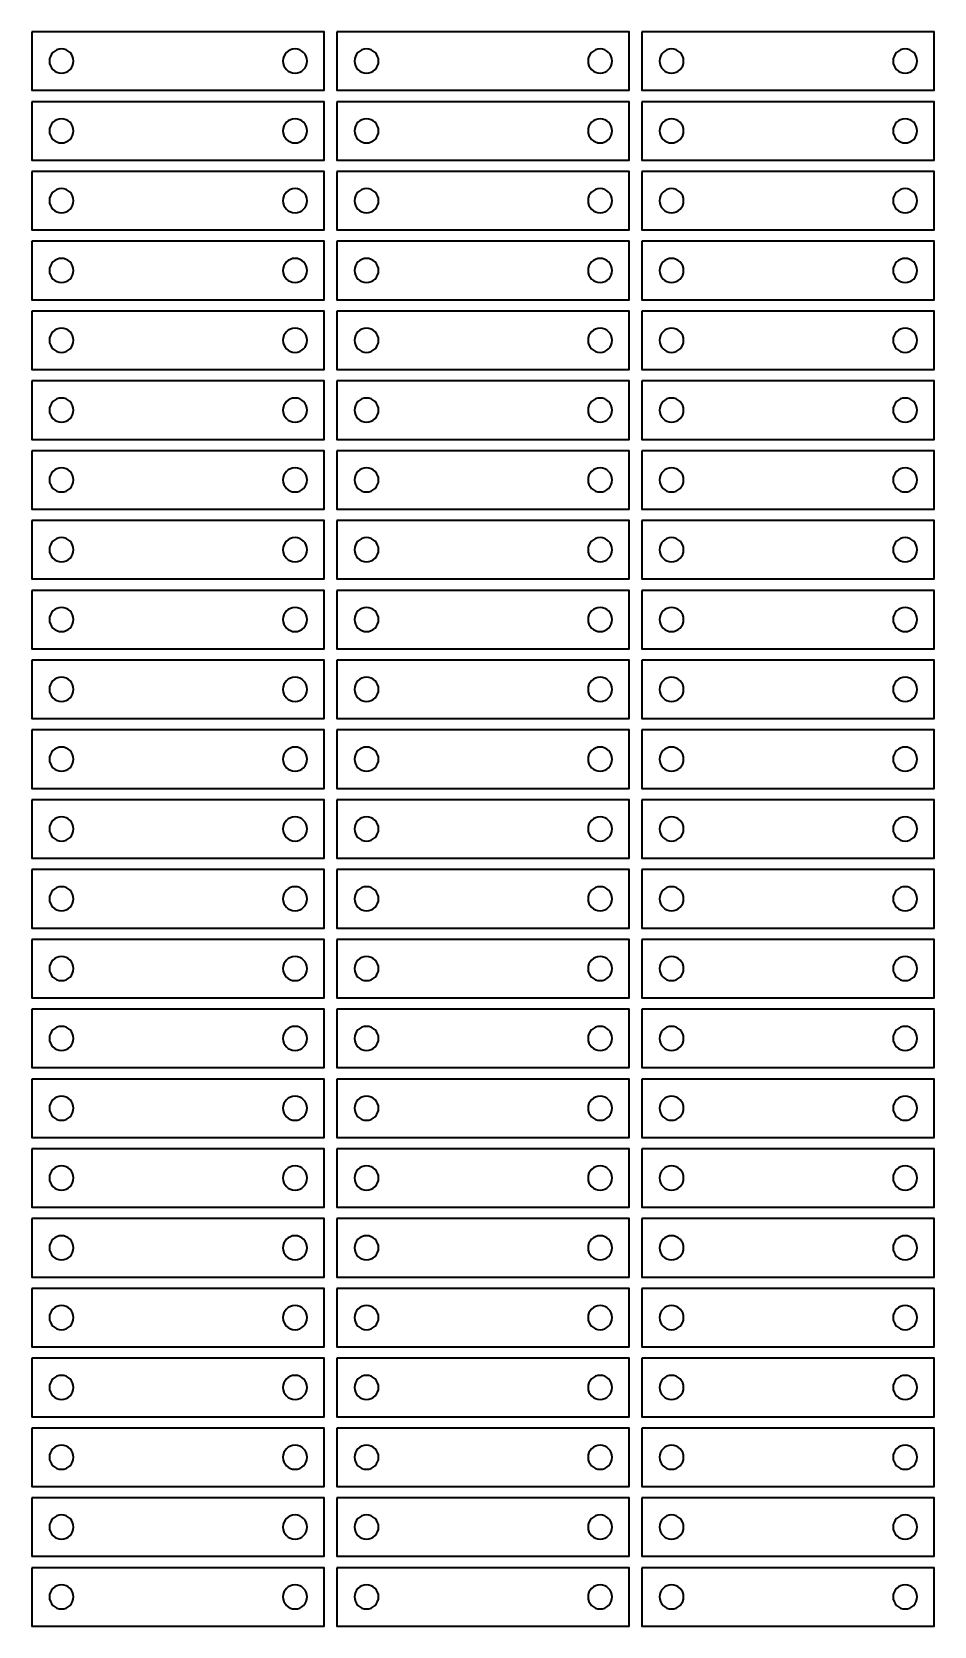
# Model space of a CAD drawing. Header units: inches. Extents: x 3 to 469, y -412 to -3.
# Drawn here: x 2.6 to 234.2, y -412 to -2.6 of the extents above; entities that cross this region are included whole.
import ezdxf

# ---------------------------------------------------------------- set-up
doc = ezdxf.new("R2010")
doc.units = ezdxf.units.IN
doc.header["$MEASUREMENT"] = 0
doc.layers.add('ShapeShifters_Middle', color=7, linetype='Continuous')

msp = doc.modelspace()

# ---------------------------------------------------------------- linework, layer by layer
at = {"layer": 'ShapeShifters_Middle', "color": 7, "lineweight": 35, "true_color": 0xffffff}
for points in [[(2.56, -2.59), (2.56, -17.59), (77.56, -17.59), (77.56, -2.59), (2.56, -2.59)], [(80.87, -2.59), (80.87, -17.59), (155.87, -17.59), (155.87, -2.59), (80.87, -2.59)], [(159.19, -2.59), (159.19, -17.59), (234.19, -17.59), (234.19, -2.59), (159.19, -2.59)], [(2.56, -20.52), (2.56, -35.52), (77.56, -35.52), (77.56, -20.52), (2.56, -20.52)], [(80.87, -20.52), (80.87, -35.52), (155.87, -35.52), (155.87, -20.52), (80.87, -20.52)], [(159.19, -20.52), (159.19, -35.52), (234.19, -35.52), (234.19, -20.52), (159.19, -20.52)], [(2.56, -38.45), (2.56, -53.45), (77.56, -53.45), (77.56, -38.45), (2.56, -38.45)], [(80.87, -38.45), (80.87, -53.45), (155.87, -53.45), (155.87, -38.45), (80.87, -38.45)], [(159.19, -38.45), (159.19, -53.45), (234.19, -53.45), (234.19, -38.45), (159.19, -38.45)], [(2.56, -56.38), (2.56, -71.38), (77.56, -71.38), (77.56, -56.38), (2.56, -56.38)], [(80.87, -56.38), (80.87, -71.38), (155.87, -71.38), (155.87, -56.38), (80.87, -56.38)], [(159.19, -56.38), (159.19, -71.38), (234.19, -71.38), (234.19, -56.38), (159.19, -56.38)], [(2.56, -74.31), (2.56, -89.31), (77.56, -89.31), (77.56, -74.31), (2.56, -74.31)], [(80.87, -74.31), (80.87, -89.31), (155.87, -89.31), (155.87, -74.31), (80.87, -74.31)], [(159.19, -74.31), (159.19, -89.31), (234.19, -89.31), (234.19, -74.31), (159.19, -74.31)], [(2.56, -92.24), (2.56, -107.24), (77.56, -107.24), (77.56, -92.24), (2.56, -92.24)], [(80.87, -92.24), (80.87, -107.24), (155.87, -107.24), (155.87, -92.24), (80.87, -92.24)], [(159.19, -92.24), (159.19, -107.24), (234.19, -107.24), (234.19, -92.24), (159.19, -92.24)], [(2.56, -110.16), (2.56, -125.16), (77.56, -125.16), (77.56, -110.16), (2.56, -110.16)], [(80.87, -110.16), (80.87, -125.16), (155.87, -125.16), (155.87, -110.16), (80.87, -110.16)], [(159.19, -110.16), (159.19, -125.16), (234.19, -125.16), (234.19, -110.16), (159.19, -110.16)], [(2.56, -128.09), (2.56, -143.09), (77.56, -143.09), (77.56, -128.09), (2.56, -128.09)], [(80.87, -128.09), (80.87, -143.09), (155.87, -143.09), (155.87, -128.09), (80.87, -128.09)], [(159.19, -128.09), (159.19, -143.09), (234.19, -143.09), (234.19, -128.09), (159.19, -128.09)], [(2.56, -146.02), (2.56, -161.02), (77.56, -161.02), (77.56, -146.02), (2.56, -146.02)], [(80.87, -146.02), (80.87, -161.02), (155.87, -161.02), (155.87, -146.02), (80.87, -146.02)], [(159.19, -146.02), (159.19, -161.02), (234.19, -161.02), (234.19, -146.02), (159.19, -146.02)], [(2.56, -163.95), (2.56, -178.95), (77.56, -178.95), (77.56, -163.95), (2.56, -163.95)], [(80.87, -163.95), (80.87, -178.95), (155.87, -178.95), (155.87, -163.95), (80.87, -163.95)], [(159.19, -163.95), (159.19, -178.95), (234.19, -178.95), (234.19, -163.95), (159.19, -163.95)], [(2.56, -181.88), (2.56, -196.88), (77.56, -196.88), (77.56, -181.88), (2.56, -181.88)], [(80.87, -181.88), (80.87, -196.88), (155.87, -196.88), (155.87, -181.88), (80.87, -181.88)], [(159.19, -181.88), (159.19, -196.88), (234.19, -196.88), (234.19, -181.88), (159.19, -181.88)], [(2.56, -199.81), (2.56, -214.81), (77.56, -214.81), (77.56, -199.81), (2.56, -199.81)], [(80.87, -199.81), (80.87, -214.81), (155.87, -214.81), (155.87, -199.81), (80.87, -199.81)], [(159.19, -199.81), (159.19, -214.81), (234.19, -214.81), (234.19, -199.81), (159.19, -199.81)], [(2.56, -217.74), (2.56, -232.74), (77.56, -232.74), (77.56, -217.74), (2.56, -217.74)], [(80.87, -217.74), (80.87, -232.74), (155.87, -232.74), (155.87, -217.74), (80.87, -217.74)], [(159.19, -217.74), (159.19, -232.74), (234.19, -232.74), (234.19, -217.74), (159.19, -217.74)], [(2.56, -235.67), (2.56, -250.67), (77.56, -250.67), (77.56, -235.67), (2.56, -235.67)], [(80.87, -235.67), (80.87, -250.67), (155.87, -250.67), (155.87, -235.67), (80.87, -235.67)], [(159.19, -235.67), (159.19, -250.67), (234.19, -250.67), (234.19, -235.67), (159.19, -235.67)], [(2.56, -253.6), (2.56, -268.6), (77.56, -268.6), (77.56, -253.6), (2.56, -253.6)], [(80.87, -253.6), (80.87, -268.6), (155.87, -268.6), (155.87, -253.6), (80.87, -253.6)], [(159.19, -253.6), (159.19, -268.6), (234.19, -268.6), (234.19, -253.6), (159.19, -253.6)], [(2.56, -271.53), (2.56, -286.53), (77.56, -286.53), (77.56, -271.53), (2.56, -271.53)], [(80.87, -271.53), (80.87, -286.53), (155.87, -286.53), (155.87, -271.53), (80.87, -271.53)], [(159.19, -271.53), (159.19, -286.53), (234.19, -286.53), (234.19, -271.53), (159.19, -271.53)], [(2.56, -289.45), (2.56, -304.45), (77.56, -304.45), (77.56, -289.45), (2.56, -289.45)], [(80.87, -289.45), (80.87, -304.45), (155.87, -304.45), (155.87, -289.45), (80.87, -289.45)], [(159.19, -289.45), (159.19, -304.45), (234.19, -304.45), (234.19, -289.45), (159.19, -289.45)], [(2.56, -307.38), (2.56, -322.38), (77.56, -322.38), (77.56, -307.38), (2.56, -307.38)], [(80.87, -307.38), (80.87, -322.38), (155.87, -322.38), (155.87, -307.38), (80.87, -307.38)], [(159.19, -307.38), (159.19, -322.38), (234.19, -322.38), (234.19, -307.38), (159.19, -307.38)], [(2.56, -325.31), (2.56, -340.31), (77.56, -340.31), (77.56, -325.31), (2.56, -325.31)], [(80.87, -325.31), (80.87, -340.31), (155.87, -340.31), (155.87, -325.31), (80.87, -325.31)], [(159.19, -325.31), (159.19, -340.31), (234.19, -340.31), (234.19, -325.31), (159.19, -325.31)], [(2.56, -343.24), (2.56, -358.24), (77.56, -358.24), (77.56, -343.24), (2.56, -343.24)], [(80.87, -343.24), (80.87, -358.24), (155.87, -358.24), (155.87, -343.24), (80.87, -343.24)], [(159.19, -343.24), (159.19, -358.24), (234.19, -358.24), (234.19, -343.24), (159.19, -343.24)], [(2.56, -361.17), (2.56, -376.17), (77.56, -376.17), (77.56, -361.17), (2.56, -361.17)], [(80.87, -361.17), (80.87, -376.17), (155.87, -376.17), (155.87, -361.17), (80.87, -361.17)], [(159.19, -361.17), (159.19, -376.17), (234.19, -376.17), (234.19, -361.17), (159.19, -361.17)], [(2.56, -379.1), (2.56, -394.1), (77.56, -394.1), (77.56, -379.1), (2.56, -379.1)], [(80.87, -379.1), (80.87, -394.1), (155.87, -394.1), (155.87, -379.1), (80.87, -379.1)], [(159.19, -379.1), (159.19, -394.1), (234.19, -394.1), (234.19, -379.1), (159.19, -379.1)], [(2.56, -397.03), (2.56, -412.03), (77.56, -412.03), (77.56, -397.03), (2.56, -397.03)], [(80.87, -397.03), (80.87, -412.03), (155.87, -412.03), (155.87, -397.03), (80.87, -397.03)], [(159.19, -397.03), (159.19, -412.03), (234.19, -412.03), (234.19, -397.03), (159.19, -397.03)]]:
    msp.add_lwpolyline(points, dxfattribs=at)
for points in [[(10.15, -13.18), (8.44, -13.18), (7.05, -11.79), (7.05, -10.08), (7.05, -8.37), (8.44, -6.98), (10.15, -6.98), (11.86, -6.98), (13.25, -8.37), (13.25, -10.08), (13.25, -11.79), (11.86, -13.18), (10.15, -13.18)], [(70.12, -13.18), (68.41, -13.18), (67.02, -11.79), (67.02, -10.08), (67.02, -8.37), (68.41, -6.98), (70.12, -6.98), (71.83, -6.98), (73.22, -8.37), (73.22, -10.08), (73.22, -11.79), (71.83, -13.18), (70.12, -13.18)], [(88.47, -13.18), (86.76, -13.18), (85.37, -11.79), (85.37, -10.08), (85.37, -8.37), (86.76, -6.98), (88.47, -6.98), (90.18, -6.98), (91.57, -8.37), (91.57, -10.08), (91.57, -11.79), (90.18, -13.18), (88.47, -13.18)], [(148.44, -13.18), (146.73, -13.18), (145.34, -11.79), (145.34, -10.08), (145.34, -8.37), (146.73, -6.98), (148.44, -6.98), (150.15, -6.98), (151.54, -8.37), (151.54, -10.08), (151.54, -11.79), (150.15, -13.18), (148.44, -13.18)], [(166.78, -13.18), (165.07, -13.18), (163.68, -11.79), (163.68, -10.08), (163.68, -8.37), (165.07, -6.98), (166.78, -6.98), (168.5, -6.98), (169.88, -8.37), (169.88, -10.08), (169.88, -11.79), (168.5, -13.18), (166.78, -13.18)], [(226.76, -13.18), (225.04, -13.18), (223.66, -11.79), (223.66, -10.08), (223.66, -8.37), (225.04, -6.98), (226.76, -6.98), (228.47, -6.98), (229.86, -8.37), (229.86, -10.08), (229.86, -11.79), (228.47, -13.18), (226.76, -13.18)], [(10.15, -31.11), (8.44, -31.11), (7.05, -29.72), (7.05, -28.01), (7.05, -26.3), (8.44, -24.91), (10.15, -24.91), (11.86, -24.91), (13.25, -26.3), (13.25, -28.01), (13.25, -29.72), (11.86, -31.11), (10.15, -31.11)], [(70.12, -31.11), (68.41, -31.11), (67.02, -29.72), (67.02, -28.01), (67.02, -26.3), (68.41, -24.91), (70.12, -24.91), (71.83, -24.91), (73.22, -26.3), (73.22, -28.01), (73.22, -29.72), (71.83, -31.11), (70.12, -31.11)], [(88.47, -31.11), (86.76, -31.11), (85.37, -29.72), (85.37, -28.01), (85.37, -26.3), (86.76, -24.91), (88.47, -24.91), (90.18, -24.91), (91.57, -26.3), (91.57, -28.01), (91.57, -29.72), (90.18, -31.11), (88.47, -31.11)], [(148.44, -31.11), (146.73, -31.11), (145.34, -29.72), (145.34, -28.01), (145.34, -26.3), (146.73, -24.91), (148.44, -24.91), (150.15, -24.91), (151.54, -26.3), (151.54, -28.01), (151.54, -29.72), (150.15, -31.11), (148.44, -31.11)], [(166.78, -31.11), (165.07, -31.11), (163.68, -29.72), (163.68, -28.01), (163.68, -26.3), (165.07, -24.91), (166.78, -24.91), (168.5, -24.91), (169.88, -26.3), (169.88, -28.01), (169.88, -29.72), (168.5, -31.11), (166.78, -31.11)], [(226.76, -31.11), (225.04, -31.11), (223.66, -29.72), (223.66, -28.01), (223.66, -26.3), (225.04, -24.91), (226.76, -24.91), (228.47, -24.91), (229.86, -26.3), (229.86, -28.01), (229.86, -29.72), (228.47, -31.11), (226.76, -31.11)], [(10.15, -49.04), (8.44, -49.04), (7.05, -47.65), (7.05, -45.94), (7.05, -44.23), (8.44, -42.84), (10.15, -42.84), (11.86, -42.84), (13.25, -44.23), (13.25, -45.94), (13.25, -47.65), (11.86, -49.04), (10.15, -49.04)], [(70.12, -49.04), (68.41, -49.04), (67.02, -47.65), (67.02, -45.94), (67.02, -44.23), (68.41, -42.84), (70.12, -42.84), (71.83, -42.84), (73.22, -44.23), (73.22, -45.94), (73.22, -47.65), (71.83, -49.04), (70.12, -49.04)], [(88.47, -49.04), (86.76, -49.04), (85.37, -47.65), (85.37, -45.94), (85.37, -44.23), (86.76, -42.84), (88.47, -42.84), (90.18, -42.84), (91.57, -44.23), (91.57, -45.94), (91.57, -47.65), (90.18, -49.04), (88.47, -49.04)], [(148.44, -49.04), (146.73, -49.04), (145.34, -47.65), (145.34, -45.94), (145.34, -44.23), (146.73, -42.84), (148.44, -42.84), (150.15, -42.84), (151.54, -44.23), (151.54, -45.94), (151.54, -47.65), (150.15, -49.04), (148.44, -49.04)], [(166.78, -49.04), (165.07, -49.04), (163.68, -47.65), (163.68, -45.94), (163.68, -44.23), (165.07, -42.84), (166.78, -42.84), (168.5, -42.84), (169.88, -44.23), (169.88, -45.94), (169.88, -47.65), (168.5, -49.04), (166.78, -49.04)], [(226.76, -49.04), (225.04, -49.04), (223.66, -47.65), (223.66, -45.94), (223.66, -44.23), (225.04, -42.84), (226.76, -42.84), (228.47, -42.84), (229.86, -44.23), (229.86, -45.94), (229.86, -47.65), (228.47, -49.04), (226.76, -49.04)], [(10.15, -66.97), (8.44, -66.97), (7.05, -65.58), (7.05, -63.87), (7.05, -62.16), (8.44, -60.77), (10.15, -60.77), (11.86, -60.77), (13.25, -62.16), (13.25, -63.87), (13.25, -65.58), (11.86, -66.97), (10.15, -66.97)], [(70.12, -66.97), (68.41, -66.97), (67.02, -65.58), (67.02, -63.87), (67.02, -62.16), (68.41, -60.77), (70.12, -60.77), (71.83, -60.77), (73.22, -62.16), (73.22, -63.87), (73.22, -65.58), (71.83, -66.97), (70.12, -66.97)], [(88.47, -66.97), (86.76, -66.97), (85.37, -65.58), (85.37, -63.87), (85.37, -62.16), (86.76, -60.77), (88.47, -60.77), (90.18, -60.77), (91.57, -62.16), (91.57, -63.87), (91.57, -65.58), (90.18, -66.97), (88.47, -66.97)], [(148.44, -66.97), (146.73, -66.97), (145.34, -65.58), (145.34, -63.87), (145.34, -62.16), (146.73, -60.77), (148.44, -60.77), (150.15, -60.77), (151.54, -62.16), (151.54, -63.87), (151.54, -65.58), (150.15, -66.97), (148.44, -66.97)], [(166.78, -66.97), (165.07, -66.97), (163.68, -65.58), (163.68, -63.87), (163.68, -62.16), (165.07, -60.77), (166.78, -60.77), (168.5, -60.77), (169.88, -62.16), (169.88, -63.87), (169.88, -65.58), (168.5, -66.97), (166.78, -66.97)], [(226.76, -66.97), (225.04, -66.97), (223.66, -65.58), (223.66, -63.87), (223.66, -62.16), (225.04, -60.77), (226.76, -60.77), (228.47, -60.77), (229.86, -62.16), (229.86, -63.87), (229.86, -65.58), (228.47, -66.97), (226.76, -66.97)], [(10.15, -84.9), (8.44, -84.9), (7.05, -83.51), (7.05, -81.8), (7.05, -80.08), (8.44, -78.7), (10.15, -78.7), (11.86, -78.7), (13.25, -80.08), (13.25, -81.8), (13.25, -83.51), (11.86, -84.9), (10.15, -84.9)], [(70.12, -84.9), (68.41, -84.9), (67.02, -83.51), (67.02, -81.8), (67.02, -80.08), (68.41, -78.7), (70.12, -78.7), (71.83, -78.7), (73.22, -80.08), (73.22, -81.8), (73.22, -83.51), (71.83, -84.9), (70.12, -84.9)], [(88.47, -84.9), (86.76, -84.9), (85.37, -83.51), (85.37, -81.8), (85.37, -80.08), (86.76, -78.7), (88.47, -78.7), (90.18, -78.7), (91.57, -80.08), (91.57, -81.8), (91.57, -83.51), (90.18, -84.9), (88.47, -84.9)], [(148.44, -84.9), (146.73, -84.9), (145.34, -83.51), (145.34, -81.8), (145.34, -80.08), (146.73, -78.7), (148.44, -78.7), (150.15, -78.7), (151.54, -80.08), (151.54, -81.8), (151.54, -83.51), (150.15, -84.9), (148.44, -84.9)], [(166.78, -84.9), (165.07, -84.9), (163.68, -83.51), (163.68, -81.8), (163.68, -80.08), (165.07, -78.7), (166.78, -78.7), (168.5, -78.7), (169.88, -80.08), (169.88, -81.8), (169.88, -83.51), (168.5, -84.9), (166.78, -84.9)], [(226.76, -84.9), (225.04, -84.9), (223.66, -83.51), (223.66, -81.8), (223.66, -80.08), (225.04, -78.7), (226.76, -78.7), (228.47, -78.7), (229.86, -80.08), (229.86, -81.8), (229.86, -83.51), (228.47, -84.9), (226.76, -84.9)], [(10.15, -102.83), (8.44, -102.83), (7.05, -101.44), (7.05, -99.73), (7.05, -98.01), (8.44, -96.63), (10.15, -96.63), (11.86, -96.63), (13.25, -98.01), (13.25, -99.73), (13.25, -101.44), (11.86, -102.83), (10.15, -102.83)], [(70.12, -102.83), (68.41, -102.83), (67.02, -101.44), (67.02, -99.73), (67.02, -98.01), (68.41, -96.63), (70.12, -96.63), (71.83, -96.63), (73.22, -98.01), (73.22, -99.73), (73.22, -101.44), (71.83, -102.83), (70.12, -102.83)], [(88.47, -102.83), (86.76, -102.83), (85.37, -101.44), (85.37, -99.73), (85.37, -98.01), (86.76, -96.63), (88.47, -96.63), (90.18, -96.63), (91.57, -98.01), (91.57, -99.73), (91.57, -101.44), (90.18, -102.83), (88.47, -102.83)], [(148.44, -102.83), (146.73, -102.83), (145.34, -101.44), (145.34, -99.73), (145.34, -98.01), (146.73, -96.63), (148.44, -96.63), (150.15, -96.63), (151.54, -98.01), (151.54, -99.73), (151.54, -101.44), (150.15, -102.83), (148.44, -102.83)], [(166.78, -102.83), (165.07, -102.83), (163.68, -101.44), (163.68, -99.73), (163.68, -98.01), (165.07, -96.63), (166.78, -96.63), (168.5, -96.63), (169.88, -98.01), (169.88, -99.73), (169.88, -101.44), (168.5, -102.83), (166.78, -102.83)], [(226.76, -102.83), (225.04, -102.83), (223.66, -101.44), (223.66, -99.73), (223.66, -98.01), (225.04, -96.63), (226.76, -96.63), (228.47, -96.63), (229.86, -98.01), (229.86, -99.73), (229.86, -101.44), (228.47, -102.83), (226.76, -102.83)], [(10.15, -120.75), (8.44, -120.75), (7.05, -119.37), (7.05, -117.65), (7.05, -115.94), (8.44, -114.55), (10.15, -114.55), (11.86, -114.55), (13.25, -115.94), (13.25, -117.65), (13.25, -119.37), (11.86, -120.75), (10.15, -120.75)], [(70.12, -120.75), (68.41, -120.75), (67.02, -119.37), (67.02, -117.65), (67.02, -115.94), (68.41, -114.55), (70.12, -114.55), (71.83, -114.55), (73.22, -115.94), (73.22, -117.65), (73.22, -119.37), (71.83, -120.75), (70.12, -120.75)], [(88.47, -120.75), (86.76, -120.75), (85.37, -119.37), (85.37, -117.65), (85.37, -115.94), (86.76, -114.55), (88.47, -114.55), (90.18, -114.55), (91.57, -115.94), (91.57, -117.65), (91.57, -119.37), (90.18, -120.75), (88.47, -120.75)], [(148.44, -120.75), (146.73, -120.75), (145.34, -119.37), (145.34, -117.65), (145.34, -115.94), (146.73, -114.55), (148.44, -114.55), (150.15, -114.55), (151.54, -115.94), (151.54, -117.65), (151.54, -119.37), (150.15, -120.75), (148.44, -120.75)], [(166.78, -120.75), (165.07, -120.75), (163.68, -119.37), (163.68, -117.65), (163.68, -115.94), (165.07, -114.55), (166.78, -114.55), (168.5, -114.55), (169.88, -115.94), (169.88, -117.65), (169.88, -119.37), (168.5, -120.75), (166.78, -120.75)], [(226.76, -120.75), (225.04, -120.75), (223.66, -119.37), (223.66, -117.65), (223.66, -115.94), (225.04, -114.55), (226.76, -114.55), (228.47, -114.55), (229.86, -115.94), (229.86, -117.65), (229.86, -119.37), (228.47, -120.75), (226.76, -120.75)], [(10.15, -138.68), (8.44, -138.68), (7.05, -137.3), (7.05, -135.58), (7.05, -133.87), (8.44, -132.48), (10.15, -132.48), (11.86, -132.48), (13.25, -133.87), (13.25, -135.58), (13.25, -137.3), (11.86, -138.68), (10.15, -138.68)], [(70.12, -138.68), (68.41, -138.68), (67.02, -137.3), (67.02, -135.58), (67.02, -133.87), (68.41, -132.48), (70.12, -132.48), (71.83, -132.48), (73.22, -133.87), (73.22, -135.58), (73.22, -137.3), (71.83, -138.68), (70.12, -138.68)], [(88.47, -138.68), (86.76, -138.68), (85.37, -137.3), (85.37, -135.58), (85.37, -133.87), (86.76, -132.48), (88.47, -132.48), (90.18, -132.48), (91.57, -133.87), (91.57, -135.58), (91.57, -137.3), (90.18, -138.68), (88.47, -138.68)], [(148.44, -138.68), (146.73, -138.68), (145.34, -137.3), (145.34, -135.58), (145.34, -133.87), (146.73, -132.48), (148.44, -132.48), (150.15, -132.48), (151.54, -133.87), (151.54, -135.58), (151.54, -137.3), (150.15, -138.68), (148.44, -138.68)], [(166.78, -138.68), (165.07, -138.68), (163.68, -137.3), (163.68, -135.58), (163.68, -133.87), (165.07, -132.48), (166.78, -132.48), (168.5, -132.48), (169.88, -133.87), (169.88, -135.58), (169.88, -137.3), (168.5, -138.68), (166.78, -138.68)], [(226.76, -138.68), (225.04, -138.68), (223.66, -137.3), (223.66, -135.58), (223.66, -133.87), (225.04, -132.48), (226.76, -132.48), (228.47, -132.48), (229.86, -133.87), (229.86, -135.58), (229.86, -137.3), (228.47, -138.68), (226.76, -138.68)], [(10.15, -156.61), (8.44, -156.61), (7.05, -155.22), (7.05, -153.51), (7.05, -151.8), (8.44, -150.41), (10.15, -150.41), (11.86, -150.41), (13.25, -151.8), (13.25, -153.51), (13.25, -155.22), (11.86, -156.61), (10.15, -156.61)], [(70.12, -156.61), (68.41, -156.61), (67.02, -155.22), (67.02, -153.51), (67.02, -151.8), (68.41, -150.41), (70.12, -150.41), (71.83, -150.41), (73.22, -151.8), (73.22, -153.51), (73.22, -155.22), (71.83, -156.61), (70.12, -156.61)], [(88.47, -156.61), (86.76, -156.61), (85.37, -155.22), (85.37, -153.51), (85.37, -151.8), (86.76, -150.41), (88.47, -150.41), (90.18, -150.41), (91.57, -151.8), (91.57, -153.51), (91.57, -155.22), (90.18, -156.61), (88.47, -156.61)], [(148.44, -156.61), (146.73, -156.61), (145.34, -155.22), (145.34, -153.51), (145.34, -151.8), (146.73, -150.41), (148.44, -150.41), (150.15, -150.41), (151.54, -151.8), (151.54, -153.51), (151.54, -155.22), (150.15, -156.61), (148.44, -156.61)], [(166.78, -156.61), (165.07, -156.61), (163.68, -155.22), (163.68, -153.51), (163.68, -151.8), (165.07, -150.41), (166.78, -150.41), (168.5, -150.41), (169.88, -151.8), (169.88, -153.51), (169.88, -155.22), (168.5, -156.61), (166.78, -156.61)], [(226.76, -156.61), (225.04, -156.61), (223.66, -155.22), (223.66, -153.51), (223.66, -151.8), (225.04, -150.41), (226.76, -150.41), (228.47, -150.41), (229.86, -151.8), (229.86, -153.51), (229.86, -155.22), (228.47, -156.61), (226.76, -156.61)], [(10.15, -174.54), (8.44, -174.54), (7.05, -173.15), (7.05, -171.44), (7.05, -169.73), (8.44, -168.34), (10.15, -168.34), (11.86, -168.34), (13.25, -169.73), (13.25, -171.44), (13.25, -173.15), (11.86, -174.54), (10.15, -174.54)], [(70.12, -174.54), (68.41, -174.54), (67.02, -173.15), (67.02, -171.44), (67.02, -169.73), (68.41, -168.34), (70.12, -168.34), (71.83, -168.34), (73.22, -169.73), (73.22, -171.44), (73.22, -173.15), (71.83, -174.54), (70.12, -174.54)], [(88.47, -174.54), (86.76, -174.54), (85.37, -173.15), (85.37, -171.44), (85.37, -169.73), (86.76, -168.34), (88.47, -168.34), (90.18, -168.34), (91.57, -169.73), (91.57, -171.44), (91.57, -173.15), (90.18, -174.54), (88.47, -174.54)], [(148.44, -174.54), (146.73, -174.54), (145.34, -173.15), (145.34, -171.44), (145.34, -169.73), (146.73, -168.34), (148.44, -168.34), (150.15, -168.34), (151.54, -169.73), (151.54, -171.44), (151.54, -173.15), (150.15, -174.54), (148.44, -174.54)], [(166.78, -174.54), (165.07, -174.54), (163.68, -173.15), (163.68, -171.44), (163.68, -169.73), (165.07, -168.34), (166.78, -168.34), (168.5, -168.34), (169.88, -169.73), (169.88, -171.44), (169.88, -173.15), (168.5, -174.54), (166.78, -174.54)], [(226.76, -174.54), (225.04, -174.54), (223.66, -173.15), (223.66, -171.44), (223.66, -169.73), (225.04, -168.34), (226.76, -168.34), (228.47, -168.34), (229.86, -169.73), (229.86, -171.44), (229.86, -173.15), (228.47, -174.54), (226.76, -174.54)], [(10.15, -192.47), (8.44, -192.47), (7.05, -191.08), (7.05, -189.37), (7.05, -187.66), (8.44, -186.27), (10.15, -186.27), (11.86, -186.27), (13.25, -187.66), (13.25, -189.37), (13.25, -191.08), (11.86, -192.47), (10.15, -192.47)], [(70.12, -192.47), (68.41, -192.47), (67.02, -191.08), (67.02, -189.37), (67.02, -187.66), (68.41, -186.27), (70.12, -186.27), (71.83, -186.27), (73.22, -187.66), (73.22, -189.37), (73.22, -191.08), (71.83, -192.47), (70.12, -192.47)], [(88.47, -192.47), (86.76, -192.47), (85.37, -191.08), (85.37, -189.37), (85.37, -187.66), (86.76, -186.27), (88.47, -186.27), (90.18, -186.27), (91.57, -187.66), (91.57, -189.37), (91.57, -191.08), (90.18, -192.47), (88.47, -192.47)], [(148.44, -192.47), (146.73, -192.47), (145.34, -191.08), (145.34, -189.37), (145.34, -187.66), (146.73, -186.27), (148.44, -186.27), (150.15, -186.27), (151.54, -187.66), (151.54, -189.37), (151.54, -191.08), (150.15, -192.47), (148.44, -192.47)], [(166.78, -192.47), (165.07, -192.47), (163.68, -191.08), (163.68, -189.37), (163.68, -187.66), (165.07, -186.27), (166.78, -186.27), (168.5, -186.27), (169.88, -187.66), (169.88, -189.37), (169.88, -191.08), (168.5, -192.47), (166.78, -192.47)], [(226.76, -192.47), (225.04, -192.47), (223.66, -191.08), (223.66, -189.37), (223.66, -187.66), (225.04, -186.27), (226.76, -186.27), (228.47, -186.27), (229.86, -187.66), (229.86, -189.37), (229.86, -191.08), (228.47, -192.47), (226.76, -192.47)], [(10.15, -210.4), (8.44, -210.4), (7.05, -209.01), (7.05, -207.3), (7.05, -205.59), (8.44, -204.2), (10.15, -204.2), (11.86, -204.2), (13.25, -205.59), (13.25, -207.3), (13.25, -209.01), (11.86, -210.4), (10.15, -210.4)], [(70.12, -210.4), (68.41, -210.4), (67.02, -209.01), (67.02, -207.3), (67.02, -205.59), (68.41, -204.2), (70.12, -204.2), (71.83, -204.2), (73.22, -205.59), (73.22, -207.3), (73.22, -209.01), (71.83, -210.4), (70.12, -210.4)], [(88.47, -210.4), (86.76, -210.4), (85.37, -209.01), (85.37, -207.3), (85.37, -205.59), (86.76, -204.2), (88.47, -204.2), (90.18, -204.2), (91.57, -205.59), (91.57, -207.3), (91.57, -209.01), (90.18, -210.4), (88.47, -210.4)], [(148.44, -210.4), (146.73, -210.4), (145.34, -209.01), (145.34, -207.3), (145.34, -205.59), (146.73, -204.2), (148.44, -204.2), (150.15, -204.2), (151.54, -205.59), (151.54, -207.3), (151.54, -209.01), (150.15, -210.4), (148.44, -210.4)], [(166.78, -210.4), (165.07, -210.4), (163.68, -209.01), (163.68, -207.3), (163.68, -205.59), (165.07, -204.2), (166.78, -204.2), (168.5, -204.2), (169.88, -205.59), (169.88, -207.3), (169.88, -209.01), (168.5, -210.4), (166.78, -210.4)], [(226.76, -210.4), (225.04, -210.4), (223.66, -209.01), (223.66, -207.3), (223.66, -205.59), (225.04, -204.2), (226.76, -204.2), (228.47, -204.2), (229.86, -205.59), (229.86, -207.3), (229.86, -209.01), (228.47, -210.4), (226.76, -210.4)], [(10.15, -228.33), (8.44, -228.33), (7.05, -226.94), (7.05, -225.23), (7.05, -223.52), (8.44, -222.13), (10.15, -222.13), (11.86, -222.13), (13.25, -223.52), (13.25, -225.23), (13.25, -226.94), (11.86, -228.33), (10.15, -228.33)], [(70.12, -228.33), (68.41, -228.33), (67.02, -226.94), (67.02, -225.23), (67.02, -223.52), (68.41, -222.13), (70.12, -222.13), (71.83, -222.13), (73.22, -223.52), (73.22, -225.23), (73.22, -226.94), (71.83, -228.33), (70.12, -228.33)], [(88.47, -228.33), (86.76, -228.33), (85.37, -226.94), (85.37, -225.23), (85.37, -223.52), (86.76, -222.13), (88.47, -222.13), (90.18, -222.13), (91.57, -223.52), (91.57, -225.23), (91.57, -226.94), (90.18, -228.33), (88.47, -228.33)], [(148.44, -228.33), (146.73, -228.33), (145.34, -226.94), (145.34, -225.23), (145.34, -223.52), (146.73, -222.13), (148.44, -222.13), (150.15, -222.13), (151.54, -223.52), (151.54, -225.23), (151.54, -226.94), (150.15, -228.33), (148.44, -228.33)], [(166.78, -228.33), (165.07, -228.33), (163.68, -226.94), (163.68, -225.23), (163.68, -223.52), (165.07, -222.13), (166.78, -222.13), (168.5, -222.13), (169.88, -223.52), (169.88, -225.23), (169.88, -226.94), (168.5, -228.33), (166.78, -228.33)], [(226.76, -228.33), (225.04, -228.33), (223.66, -226.94), (223.66, -225.23), (223.66, -223.52), (225.04, -222.13), (226.76, -222.13), (228.47, -222.13), (229.86, -223.52), (229.86, -225.23), (229.86, -226.94), (228.47, -228.33), (226.76, -228.33)], [(10.15, -246.26), (8.44, -246.26), (7.05, -244.87), (7.05, -243.16), (7.05, -241.45), (8.44, -240.06), (10.15, -240.06), (11.86, -240.06), (13.25, -241.45), (13.25, -243.16), (13.25, -244.87), (11.86, -246.26), (10.15, -246.26)], [(70.12, -246.26), (68.41, -246.26), (67.02, -244.87), (67.02, -243.16), (67.02, -241.45), (68.41, -240.06), (70.12, -240.06), (71.83, -240.06), (73.22, -241.45), (73.22, -243.16), (73.22, -244.87), (71.83, -246.26), (70.12, -246.26)], [(88.47, -246.26), (86.76, -246.26), (85.37, -244.87), (85.37, -243.16), (85.37, -241.45), (86.76, -240.06), (88.47, -240.06), (90.18, -240.06), (91.57, -241.45), (91.57, -243.16), (91.57, -244.87), (90.18, -246.26), (88.47, -246.26)], [(148.44, -246.26), (146.73, -246.26), (145.34, -244.87), (145.34, -243.16), (145.34, -241.45), (146.73, -240.06), (148.44, -240.06), (150.15, -240.06), (151.54, -241.45), (151.54, -243.16), (151.54, -244.87), (150.15, -246.26), (148.44, -246.26)], [(166.78, -246.26), (165.07, -246.26), (163.68, -244.87), (163.68, -243.16), (163.68, -241.45), (165.07, -240.06), (166.78, -240.06), (168.5, -240.06), (169.88, -241.45), (169.88, -243.16), (169.88, -244.87), (168.5, -246.26), (166.78, -246.26)], [(226.76, -246.26), (225.04, -246.26), (223.66, -244.87), (223.66, -243.16), (223.66, -241.45), (225.04, -240.06), (226.76, -240.06), (228.47, -240.06), (229.86, -241.45), (229.86, -243.16), (229.86, -244.87), (228.47, -246.26), (226.76, -246.26)], [(10.15, -264.19), (8.44, -264.19), (7.05, -262.8), (7.05, -261.09), (7.05, -259.37), (8.44, -257.99), (10.15, -257.99), (11.86, -257.99), (13.25, -259.37), (13.25, -261.09), (13.25, -262.8), (11.86, -264.19), (10.15, -264.19)], [(70.12, -264.19), (68.41, -264.19), (67.02, -262.8), (67.02, -261.09), (67.02, -259.37), (68.41, -257.99), (70.12, -257.99), (71.83, -257.99), (73.22, -259.37), (73.22, -261.09), (73.22, -262.8), (71.83, -264.19), (70.12, -264.19)], [(88.47, -264.19), (86.76, -264.19), (85.37, -262.8), (85.37, -261.09), (85.37, -259.37), (86.76, -257.99), (88.47, -257.99), (90.18, -257.99), (91.57, -259.37), (91.57, -261.09), (91.57, -262.8), (90.18, -264.19), (88.47, -264.19)], [(148.44, -264.19), (146.73, -264.19), (145.34, -262.8), (145.34, -261.09), (145.34, -259.37), (146.73, -257.99), (148.44, -257.99), (150.15, -257.99), (151.54, -259.37), (151.54, -261.09), (151.54, -262.8), (150.15, -264.19), (148.44, -264.19)], [(166.78, -264.19), (165.07, -264.19), (163.68, -262.8), (163.68, -261.09), (163.68, -259.37), (165.07, -257.99), (166.78, -257.99), (168.5, -257.99), (169.88, -259.37), (169.88, -261.09), (169.88, -262.8), (168.5, -264.19), (166.78, -264.19)], [(226.76, -264.19), (225.04, -264.19), (223.66, -262.8), (223.66, -261.09), (223.66, -259.37), (225.04, -257.99), (226.76, -257.99), (228.47, -257.99), (229.86, -259.37), (229.86, -261.09), (229.86, -262.8), (228.47, -264.19), (226.76, -264.19)], [(10.15, -282.12), (8.44, -282.12), (7.05, -280.73), (7.05, -279.02), (7.05, -277.3), (8.44, -275.92), (10.15, -275.92), (11.86, -275.92), (13.25, -277.3), (13.25, -279.02), (13.25, -280.73), (11.86, -282.12), (10.15, -282.12)], [(70.12, -282.12), (68.41, -282.12), (67.02, -280.73), (67.02, -279.02), (67.02, -277.3), (68.41, -275.92), (70.12, -275.92), (71.83, -275.92), (73.22, -277.3), (73.22, -279.02), (73.22, -280.73), (71.83, -282.12), (70.12, -282.12)], [(88.47, -282.12), (86.76, -282.12), (85.37, -280.73), (85.37, -279.02), (85.37, -277.3), (86.76, -275.92), (88.47, -275.92), (90.18, -275.92), (91.57, -277.3), (91.57, -279.02), (91.57, -280.73), (90.18, -282.12), (88.47, -282.12)], [(148.44, -282.12), (146.73, -282.12), (145.34, -280.73), (145.34, -279.02), (145.34, -277.3), (146.73, -275.92), (148.44, -275.92), (150.15, -275.92), (151.54, -277.3), (151.54, -279.02), (151.54, -280.73), (150.15, -282.12), (148.44, -282.12)], [(166.78, -282.12), (165.07, -282.12), (163.68, -280.73), (163.68, -279.02), (163.68, -277.3), (165.07, -275.92), (166.78, -275.92), (168.5, -275.92), (169.88, -277.3), (169.88, -279.02), (169.88, -280.73), (168.5, -282.12), (166.78, -282.12)], [(226.76, -282.12), (225.04, -282.12), (223.66, -280.73), (223.66, -279.02), (223.66, -277.3), (225.04, -275.92), (226.76, -275.92), (228.47, -275.92), (229.86, -277.3), (229.86, -279.02), (229.86, -280.73), (228.47, -282.12), (226.76, -282.12)], [(10.15, -300.04), (8.44, -300.04), (7.05, -298.66), (7.05, -296.94), (7.05, -295.23), (8.44, -293.84), (10.15, -293.84), (11.86, -293.84), (13.25, -295.23), (13.25, -296.94), (13.25, -298.66), (11.86, -300.04), (10.15, -300.04)], [(70.12, -300.04), (68.41, -300.04), (67.02, -298.66), (67.02, -296.94), (67.02, -295.23), (68.41, -293.84), (70.12, -293.84), (71.83, -293.84), (73.22, -295.23), (73.22, -296.94), (73.22, -298.66), (71.83, -300.04), (70.12, -300.04)], [(88.47, -300.04), (86.76, -300.04), (85.37, -298.66), (85.37, -296.94), (85.37, -295.23), (86.76, -293.84), (88.47, -293.84), (90.18, -293.84), (91.57, -295.23), (91.57, -296.94), (91.57, -298.66), (90.18, -300.04), (88.47, -300.04)], [(148.44, -300.04), (146.73, -300.04), (145.34, -298.66), (145.34, -296.94), (145.34, -295.23), (146.73, -293.84), (148.44, -293.84), (150.15, -293.84), (151.54, -295.23), (151.54, -296.94), (151.54, -298.66), (150.15, -300.04), (148.44, -300.04)], [(166.78, -300.04), (165.07, -300.04), (163.68, -298.66), (163.68, -296.94), (163.68, -295.23), (165.07, -293.84), (166.78, -293.84), (168.5, -293.84), (169.88, -295.23), (169.88, -296.94), (169.88, -298.66), (168.5, -300.04), (166.78, -300.04)], [(226.76, -300.04), (225.04, -300.04), (223.66, -298.66), (223.66, -296.94), (223.66, -295.23), (225.04, -293.84), (226.76, -293.84), (228.47, -293.84), (229.86, -295.23), (229.86, -296.94), (229.86, -298.66), (228.47, -300.04), (226.76, -300.04)], [(10.15, -317.97), (8.44, -317.97), (7.05, -316.59), (7.05, -314.87), (7.05, -313.16), (8.44, -311.77), (10.15, -311.77), (11.86, -311.77), (13.25, -313.16), (13.25, -314.87), (13.25, -316.59), (11.86, -317.97), (10.15, -317.97)], [(70.12, -317.97), (68.41, -317.97), (67.02, -316.59), (67.02, -314.87), (67.02, -313.16), (68.41, -311.77), (70.12, -311.77), (71.83, -311.77), (73.22, -313.16), (73.22, -314.87), (73.22, -316.59), (71.83, -317.97), (70.12, -317.97)], [(88.47, -317.97), (86.76, -317.97), (85.37, -316.59), (85.37, -314.87), (85.37, -313.16), (86.76, -311.77), (88.47, -311.77), (90.18, -311.77), (91.57, -313.16), (91.57, -314.87), (91.57, -316.59), (90.18, -317.97), (88.47, -317.97)], [(148.44, -317.97), (146.73, -317.97), (145.34, -316.59), (145.34, -314.87), (145.34, -313.16), (146.73, -311.77), (148.44, -311.77), (150.15, -311.77), (151.54, -313.16), (151.54, -314.87), (151.54, -316.59), (150.15, -317.97), (148.44, -317.97)], [(166.78, -317.97), (165.07, -317.97), (163.68, -316.59), (163.68, -314.87), (163.68, -313.16), (165.07, -311.77), (166.78, -311.77), (168.5, -311.77), (169.88, -313.16), (169.88, -314.87), (169.88, -316.59), (168.5, -317.97), (166.78, -317.97)], [(226.76, -317.97), (225.04, -317.97), (223.66, -316.59), (223.66, -314.87), (223.66, -313.16), (225.04, -311.77), (226.76, -311.77), (228.47, -311.77), (229.86, -313.16), (229.86, -314.87), (229.86, -316.59), (228.47, -317.97), (226.76, -317.97)], [(10.15, -335.9), (8.44, -335.9), (7.05, -334.51), (7.05, -332.8), (7.05, -331.09), (8.44, -329.7), (10.15, -329.7), (11.86, -329.7), (13.25, -331.09), (13.25, -332.8), (13.25, -334.51), (11.86, -335.9), (10.15, -335.9)], [(70.12, -335.9), (68.41, -335.9), (67.02, -334.51), (67.02, -332.8), (67.02, -331.09), (68.41, -329.7), (70.12, -329.7), (71.83, -329.7), (73.22, -331.09), (73.22, -332.8), (73.22, -334.51), (71.83, -335.9), (70.12, -335.9)], [(88.47, -335.9), (86.76, -335.9), (85.37, -334.51), (85.37, -332.8), (85.37, -331.09), (86.76, -329.7), (88.47, -329.7), (90.18, -329.7), (91.57, -331.09), (91.57, -332.8), (91.57, -334.51), (90.18, -335.9), (88.47, -335.9)], [(148.44, -335.9), (146.73, -335.9), (145.34, -334.51), (145.34, -332.8), (145.34, -331.09), (146.73, -329.7), (148.44, -329.7), (150.15, -329.7), (151.54, -331.09), (151.54, -332.8), (151.54, -334.51), (150.15, -335.9), (148.44, -335.9)], [(166.78, -335.9), (165.07, -335.9), (163.68, -334.51), (163.68, -332.8), (163.68, -331.09), (165.07, -329.7), (166.78, -329.7), (168.5, -329.7), (169.88, -331.09), (169.88, -332.8), (169.88, -334.51), (168.5, -335.9), (166.78, -335.9)], [(226.76, -335.9), (225.04, -335.9), (223.66, -334.51), (223.66, -332.8), (223.66, -331.09), (225.04, -329.7), (226.76, -329.7), (228.47, -329.7), (229.86, -331.09), (229.86, -332.8), (229.86, -334.51), (228.47, -335.9), (226.76, -335.9)], [(10.15, -353.83), (8.44, -353.83), (7.05, -352.44), (7.05, -350.73), (7.05, -349.02), (8.44, -347.63), (10.15, -347.63), (11.86, -347.63), (13.25, -349.02), (13.25, -350.73), (13.25, -352.44), (11.86, -353.83), (10.15, -353.83)], [(70.12, -353.83), (68.41, -353.83), (67.02, -352.44), (67.02, -350.73), (67.02, -349.02), (68.41, -347.63), (70.12, -347.63), (71.83, -347.63), (73.22, -349.02), (73.22, -350.73), (73.22, -352.44), (71.83, -353.83), (70.12, -353.83)], [(88.47, -353.83), (86.76, -353.83), (85.37, -352.44), (85.37, -350.73), (85.37, -349.02), (86.76, -347.63), (88.47, -347.63), (90.18, -347.63), (91.57, -349.02), (91.57, -350.73), (91.57, -352.44), (90.18, -353.83), (88.47, -353.83)], [(148.44, -353.83), (146.73, -353.83), (145.34, -352.44), (145.34, -350.73), (145.34, -349.02), (146.73, -347.63), (148.44, -347.63), (150.15, -347.63), (151.54, -349.02), (151.54, -350.73), (151.54, -352.44), (150.15, -353.83), (148.44, -353.83)], [(166.78, -353.83), (165.07, -353.83), (163.68, -352.44), (163.68, -350.73), (163.68, -349.02), (165.07, -347.63), (166.78, -347.63), (168.5, -347.63), (169.88, -349.02), (169.88, -350.73), (169.88, -352.44), (168.5, -353.83), (166.78, -353.83)], [(226.76, -353.83), (225.04, -353.83), (223.66, -352.44), (223.66, -350.73), (223.66, -349.02), (225.04, -347.63), (226.76, -347.63), (228.47, -347.63), (229.86, -349.02), (229.86, -350.73), (229.86, -352.44), (228.47, -353.83), (226.76, -353.83)], [(10.15, -371.76), (8.44, -371.76), (7.05, -370.37), (7.05, -368.66), (7.05, -366.95), (8.44, -365.56), (10.15, -365.56), (11.86, -365.56), (13.25, -366.95), (13.25, -368.66), (13.25, -370.37), (11.86, -371.76), (10.15, -371.76)], [(70.12, -371.76), (68.41, -371.76), (67.02, -370.37), (67.02, -368.66), (67.02, -366.95), (68.41, -365.56), (70.12, -365.56), (71.83, -365.56), (73.22, -366.95), (73.22, -368.66), (73.22, -370.37), (71.83, -371.76), (70.12, -371.76)], [(88.47, -371.76), (86.76, -371.76), (85.37, -370.37), (85.37, -368.66), (85.37, -366.95), (86.76, -365.56), (88.47, -365.56), (90.18, -365.56), (91.57, -366.95), (91.57, -368.66), (91.57, -370.37), (90.18, -371.76), (88.47, -371.76)], [(148.44, -371.76), (146.73, -371.76), (145.34, -370.37), (145.34, -368.66), (145.34, -366.95), (146.73, -365.56), (148.44, -365.56), (150.15, -365.56), (151.54, -366.95), (151.54, -368.66), (151.54, -370.37), (150.15, -371.76), (148.44, -371.76)], [(166.78, -371.76), (165.07, -371.76), (163.68, -370.37), (163.68, -368.66), (163.68, -366.95), (165.07, -365.56), (166.78, -365.56), (168.5, -365.56), (169.88, -366.95), (169.88, -368.66), (169.88, -370.37), (168.5, -371.76), (166.78, -371.76)], [(226.76, -371.76), (225.04, -371.76), (223.66, -370.37), (223.66, -368.66), (223.66, -366.95), (225.04, -365.56), (226.76, -365.56), (228.47, -365.56), (229.86, -366.95), (229.86, -368.66), (229.86, -370.37), (228.47, -371.76), (226.76, -371.76)], [(10.15, -389.69), (8.44, -389.69), (7.05, -388.3), (7.05, -386.59), (7.05, -384.88), (8.44, -383.49), (10.15, -383.49), (11.86, -383.49), (13.25, -384.88), (13.25, -386.59), (13.25, -388.3), (11.86, -389.69), (10.15, -389.69)], [(70.12, -389.69), (68.41, -389.69), (67.02, -388.3), (67.02, -386.59), (67.02, -384.88), (68.41, -383.49), (70.12, -383.49), (71.83, -383.49), (73.22, -384.88), (73.22, -386.59), (73.22, -388.3), (71.83, -389.69), (70.12, -389.69)], [(88.47, -389.69), (86.76, -389.69), (85.37, -388.3), (85.37, -386.59), (85.37, -384.88), (86.76, -383.49), (88.47, -383.49), (90.18, -383.49), (91.57, -384.88), (91.57, -386.59), (91.57, -388.3), (90.18, -389.69), (88.47, -389.69)], [(148.44, -389.69), (146.73, -389.69), (145.34, -388.3), (145.34, -386.59), (145.34, -384.88), (146.73, -383.49), (148.44, -383.49), (150.15, -383.49), (151.54, -384.88), (151.54, -386.59), (151.54, -388.3), (150.15, -389.69), (148.44, -389.69)], [(166.78, -389.69), (165.07, -389.69), (163.68, -388.3), (163.68, -386.59), (163.68, -384.88), (165.07, -383.49), (166.78, -383.49), (168.5, -383.49), (169.88, -384.88), (169.88, -386.59), (169.88, -388.3), (168.5, -389.69), (166.78, -389.69)], [(226.76, -389.69), (225.04, -389.69), (223.66, -388.3), (223.66, -386.59), (223.66, -384.88), (225.04, -383.49), (226.76, -383.49), (228.47, -383.49), (229.86, -384.88), (229.86, -386.59), (229.86, -388.3), (228.47, -389.69), (226.76, -389.69)], [(10.15, -407.62), (8.44, -407.62), (7.05, -406.23), (7.05, -404.52), (7.05, -402.81), (8.44, -401.42), (10.15, -401.42), (11.86, -401.42), (13.25, -402.81), (13.25, -404.52), (13.25, -406.23), (11.86, -407.62), (10.15, -407.62)], [(70.12, -407.62), (68.41, -407.62), (67.02, -406.23), (67.02, -404.52), (67.02, -402.81), (68.41, -401.42), (70.12, -401.42), (71.83, -401.42), (73.22, -402.81), (73.22, -404.52), (73.22, -406.23), (71.83, -407.62), (70.12, -407.62)], [(88.47, -407.62), (86.76, -407.62), (85.37, -406.23), (85.37, -404.52), (85.37, -402.81), (86.76, -401.42), (88.47, -401.42), (90.18, -401.42), (91.57, -402.81), (91.57, -404.52), (91.57, -406.23), (90.18, -407.62), (88.47, -407.62)], [(148.44, -407.62), (146.73, -407.62), (145.34, -406.23), (145.34, -404.52), (145.34, -402.81), (146.73, -401.42), (148.44, -401.42), (150.15, -401.42), (151.54, -402.81), (151.54, -404.52), (151.54, -406.23), (150.15, -407.62), (148.44, -407.62)], [(166.78, -407.62), (165.07, -407.62), (163.68, -406.23), (163.68, -404.52), (163.68, -402.81), (165.07, -401.42), (166.78, -401.42), (168.5, -401.42), (169.88, -402.81), (169.88, -404.52), (169.88, -406.23), (168.5, -407.62), (166.78, -407.62)], [(226.76, -407.62), (225.04, -407.62), (223.66, -406.23), (223.66, -404.52), (223.66, -402.81), (225.04, -401.42), (226.76, -401.42), (228.47, -401.42), (229.86, -402.81), (229.86, -404.52), (229.86, -406.23), (228.47, -407.62), (226.76, -407.62)]]:
    msp.add_open_spline(points, degree=3, knots=[0, 0, 0, 0, 1, 1, 1, 2, 2, 2, 3, 3, 3, 4, 4, 4, 4], dxfattribs=at)

doc.saveas('drawing.dxf')
